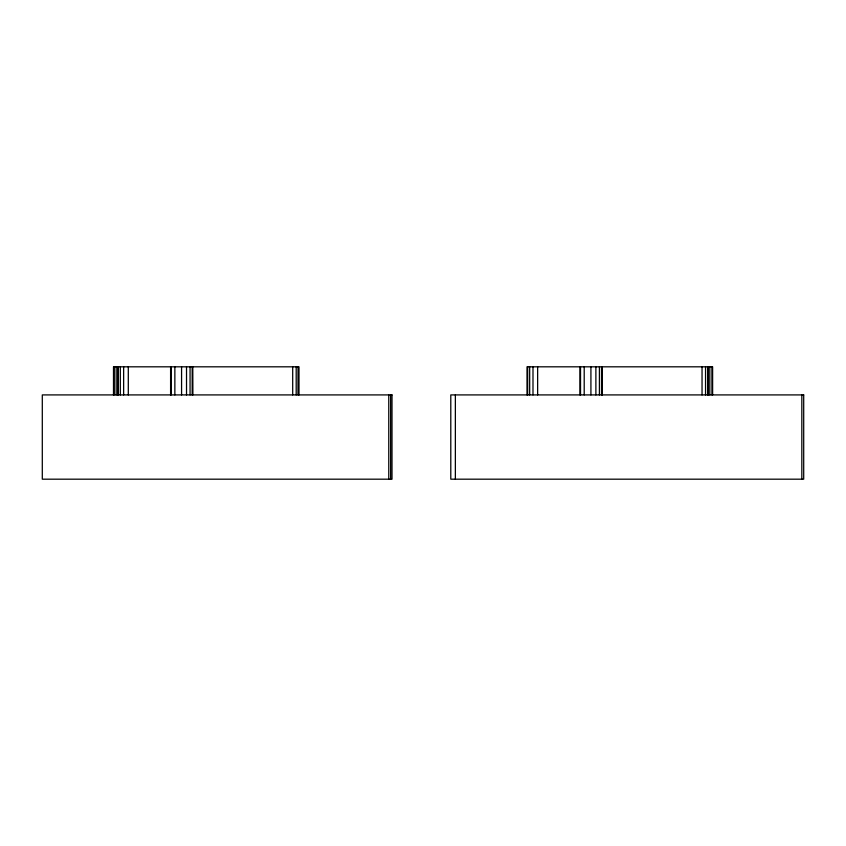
<?xml version="1.0" encoding="UTF-8"?>
<svg xmlns="http://www.w3.org/2000/svg" width="846" height="846" viewBox="0 0 846 846"><rect width="100%" height="100%" fill="white"/><g stroke="black" fill="none" stroke-linecap="round" stroke-linejoin="round"><path stroke-width="1.27" d="M801.828 394.913L801.828 479.185M712.618 394.913L712.618 366.815L527.016 366.815L527.016 394.913M711.909 366.815L711.951 394.913M709.815 366.815L709.815 394.913M708.345 366.815L708.345 394.913M707.679 366.815L707.647 394.913M705.543 366.815L705.543 394.913M702.043 366.815L702.043 394.913M602.246 366.815L602.246 394.913M602.13 366.815L602.13 394.913M601.538 366.815L601.538 394.913M599.412 366.815L599.412 394.913M595.88 366.815L595.88 394.913M590.92 366.815L590.92 394.913M584.205 366.815L584.205 394.913M580.525 366.815L580.525 394.913M579.954 366.815L579.954 394.913M537.644 366.815L537.644 394.913M532.991 366.815L532.991 394.913M529.67 366.815L529.67 394.913M527.682 366.815L527.682 394.913M455.36 394.913L455.36 479.185M390.641 394.913L390.641 479.185M388.769 394.913L388.769 479.185M298.998 394.913L298.998 366.815L113.501 366.815L113.501 394.913M296.195 366.815L296.195 394.913M292.695 366.815L292.695 394.913M192.782 366.815L192.888 394.913M192.19 366.815L192.19 394.913M190.064 366.815L190.064 394.913M186.522 366.815L186.522 394.913M181.573 366.815L181.573 394.913M174.858 366.815L174.858 394.913M171.167 366.815L171.167 394.913M170.596 366.815L170.596 394.913M128.296 366.815L128.296 394.913M123.643 366.815L123.643 394.913M120.322 366.815L120.322 394.913M118.324 366.815L118.324 394.913M117.657 366.815L117.657 394.913M116.156 366.815L116.156 394.913M114.168 366.815L114.168 394.913M392.005 394.913L42.3 394.913L42.3 479.185L392.005 479.185L392.005 394.913M803.7 394.913L450.791 394.913L450.791 479.185L803.7 479.185L803.7 394.913M298.331 394.913L298.331 366.815L298.289 394.913"/></g></svg>
